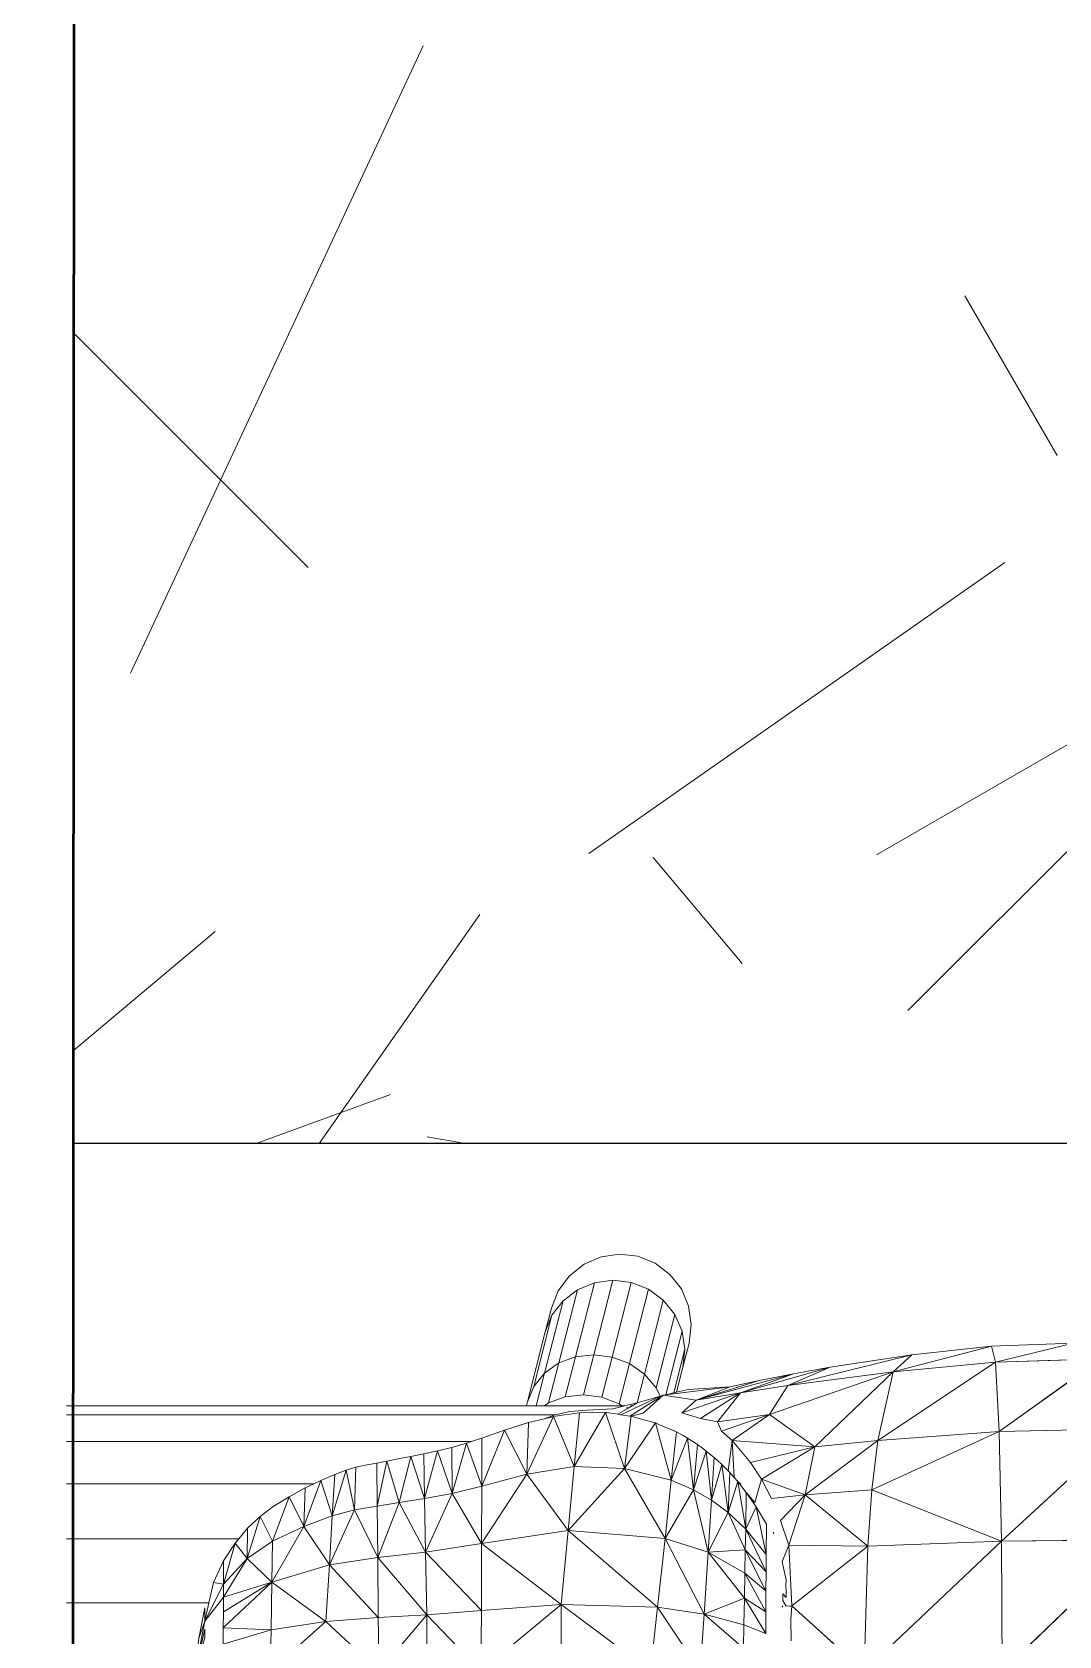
# Model space of a CAD drawing. Header units: centimetres. Extents: x -48696 to 156237, y -5617 to 29024.
# Drawn here: x 88740.68 to 88748.39, y 12495.27 to 12507.32 of the extents above; entities that cross this region are included whole.
import ezdxf

# ---------------------------------------------------------------- set-up
doc = ezdxf.new("R2010")
doc.units = ezdxf.units.CM
doc.layers.add('ACESSORIOS', color=2, linetype='Continuous')
for name, color, linetype, lineweight in [('Hachura', 1, 'Continuous', 9), ('Moveis', 1, 'Continuous', 9), ('Parede Baixa', 5, 'Continuous', 50)]:
    doc.layers.add(name, color=color, linetype=linetype, lineweight=lineweight)

# ---------------------------------------------------------------- blocks, each defined once
blk = doc.blocks.new('o')
at = {"layer": 'Moveis'}
for p, q in [((12555.684, 3262.518), (12555.804, 3262.57)), ((12555.804, 3262.57), (12555.933, 3262.589)), ((12555.933, 3262.589), (12556.063, 3262.574)), ((12556.063, 3262.574), (12556.184, 3262.525)), ((12555.581, 3262.436), (12555.684, 3262.518)), ((12556.184, 3262.525), (12556.288, 3262.446)), ((12556.288, 3262.446), (12556.369, 3262.343)), ((12555.454, 3262.209), (12555.502, 3262.331)), ((12555.502, 3262.331), (12555.581, 3262.436)), ((12556.369, 3262.343), (12556.42, 3262.222)), ((12556.42, 3262.222), (12556.438, 3262.092)), ((12555.454, 3262.209), (12555.411, 3262.04)), ((12555.411, 3262.04), (12555.285, 3261.548)), ((12556.438, 3262.092), (12556.423, 3261.961)), ((12556.38, 3261.793), (12556.423, 3261.961)), ((12557.992, 3261.88), (12557.417, 3261.792)), ((12558.553, 3261.939), (12557.992, 3261.88)), ((12559.131, 3261.961), (12558.553, 3261.939)), ((12556.334, 3261.615), (12556.38, 3261.793)), ((12557.417, 3261.792), (12557.158, 3261.745)), ((12556.419, 3261.634), (12556.712, 3261.654)), ((12556.712, 3261.654), (12556.916, 3261.698)), ((12557.158, 3261.745), (12556.916, 3261.698)), ((12555.278, 3261.52), (12555.285, 3261.548)), ((12555.972, 3261.52), (12556.058, 3261.541)), ((12556.058, 3261.541), (12556.173, 3261.575)), ((12556.173, 3261.575), (12556.22, 3261.589)), ((12556.24, 3261.595), (12556.22, 3261.589)), ((12556.24, 3261.595), (12556.261, 3261.598)), ((12556.261, 3261.598), (12556.316, 3261.611)), ((12556.316, 3261.611), (12556.334, 3261.615)), ((12556.334, 3261.615), (12556.419, 3261.634)), ((12552.041, 3261.52), (12555.278, 3261.52)), ((12555.278, 3261.52), (12555.296, 3261.52)), ((12555.296, 3261.52), (12555.347, 3261.52)), ((12555.347, 3261.52), (12555.406, 3261.52)), ((12555.404, 3261.429), (12555.48, 3261.457)), ((12555.406, 3261.52), (12555.429, 3261.52)), ((12555.429, 3261.52), (12555.536, 3261.52)), ((12555.48, 3261.457), (12555.585, 3261.48)), ((12555.536, 3261.52), (12555.661, 3261.52)), ((12555.585, 3261.48), (12555.707, 3261.489)), ((12555.661, 3261.52), (12555.794, 3261.52)), ((12555.887, 3261.499), (12555.707, 3261.489)), ((12555.794, 3261.52), (12555.928, 3261.52)), ((12555.887, 3261.499), (12555.972, 3261.52)), ((12555.928, 3261.52), (12555.95, 3261.52)), ((12555.95, 3261.52), (12555.972, 3261.52)), ((12556, 3261.506), (12555.982, 3261.506)), ((12556.012, 3261.52), (12556.023, 3261.52)), ((12556.741, 3261.015), (12556.71, 3261.051)), ((12556.766, 3260.986), (12556.741, 3261.015)), ((12556.766, 3260.986), (12556.788, 3260.967)), ((12557.021, 3260.618), (12557.015, 3260.63)), ((12557.079, 3260.42), (12557.082, 3260.427)), ((12557.083, 3260.101), (12557.079, 3260.109)), ((12557.079, 3260.109), (12557.083, 3260.109)), ((12557.139, 3260.016), (12557.139, 3259.966))]:
    blk.add_line(p, q, dxfattribs=at)
for points, invisible_edges in [([(12557.158, 3261.745), (12558.924, 3282.315), (12557.417, 3261.792)], 3), ([(12557.158, 3261.745), (12558.924, 3282.315), (12557.417, 3261.792)], 3), ([(12557.158, 3261.745), (12558.924, 3282.315), (12557.417, 3261.792)], 3), ([(12557.158, 3261.745), (12558.924, 3282.315), (12557.417, 3261.792)], 3), ([(12557.158, 3261.745), (12558.924, 3282.315), (12557.417, 3261.792)], 3), ([(12557.417, 3261.792), (12558.924, 3282.315), (12557.992, 3261.88)], 3), ([(12557.417, 3261.792), (12558.924, 3282.315), (12557.992, 3261.88)], 3), ([(12557.417, 3261.792), (12558.924, 3282.315), (12557.992, 3261.88)], 3), ([(12557.417, 3261.792), (12558.924, 3282.315), (12557.992, 3261.88)], 3), ([(12557.417, 3261.792), (12558.924, 3282.315), (12557.992, 3261.88)], 3), ([(12557.992, 3261.88), (12558.924, 3282.315), (12558.553, 3261.939)], 3), ([(12557.992, 3261.88), (12558.924, 3282.315), (12558.553, 3261.939)], 3), ([(12557.992, 3261.88), (12558.924, 3282.315), (12558.553, 3261.939)], 3), ([(12557.992, 3261.88), (12558.924, 3282.315), (12558.553, 3261.939)], 3), ([(12557.992, 3261.88), (12558.924, 3282.315), (12558.553, 3261.939)], 3), ([(12555.278, 3261.52), (12556.649, 3280.686), (12555.285, 3261.548)], 3), ([(12555.278, 3261.52), (12556.649, 3280.686), (12555.285, 3261.548)], 3), ([(12555.278, 3261.52), (12556.649, 3280.686), (12555.285, 3261.548)], 3), ([(12555.278, 3261.52), (12556.649, 3280.686), (12555.285, 3261.548)], 3), ([(12555.278, 3261.52), (12556.649, 3280.686), (12555.285, 3261.548)], 3), ([(12555.285, 3261.548), (12556.649, 3280.686), (12555.411, 3262.04)], 3), ([(12555.285, 3261.548), (12556.649, 3280.686), (12555.411, 3262.04)], 3), ([(12555.285, 3261.548), (12556.649, 3280.686), (12555.411, 3262.04)], 3), ([(12555.285, 3261.548), (12556.649, 3280.686), (12555.411, 3262.04)], 3), ([(12555.285, 3261.548), (12556.649, 3280.686), (12555.411, 3262.04)], 3), ([(12555.411, 3262.04), (12556.649, 3280.686), (12555.454, 3262.209)], 3), ([(12555.411, 3262.04), (12556.649, 3280.686), (12555.454, 3262.209)], 3), ([(12555.411, 3262.04), (12556.649, 3280.686), (12555.454, 3262.209)], 3), ([(12555.411, 3262.04), (12556.649, 3280.686), (12555.454, 3262.209)], 3), ([(12555.411, 3262.04), (12556.649, 3280.686), (12555.454, 3262.209)], 3), ([(12555.454, 3262.209), (12556.649, 3280.686), (12555.502, 3262.331)], 3), ([(12555.454, 3262.209), (12556.649, 3280.686), (12555.502, 3262.331)], 3), ([(12555.454, 3262.209), (12556.649, 3280.686), (12555.502, 3262.331)], 3), ([(12555.454, 3262.209), (12556.649, 3280.686), (12555.502, 3262.331)], 3), ([(12555.454, 3262.209), (12556.649, 3280.686), (12555.502, 3262.331)], 3), ([(12555.502, 3262.331), (12556.649, 3280.686), (12555.581, 3262.436)], 3), ([(12555.502, 3262.331), (12556.649, 3280.686), (12555.581, 3262.436)], 3), ([(12555.502, 3262.331), (12556.649, 3280.686), (12555.581, 3262.436)], 3), ([(12555.502, 3262.331), (12556.649, 3280.686), (12555.581, 3262.436)], 3), ([(12555.502, 3262.331), (12556.649, 3280.686), (12555.581, 3262.436)], 3), ([(12555.581, 3262.436), (12556.649, 3280.686), (12555.684, 3262.518)], 3), ([(12555.581, 3262.436), (12556.649, 3280.686), (12555.684, 3262.518)], 3), ([(12555.581, 3262.436), (12556.649, 3280.686), (12555.684, 3262.518)], 3), ([(12555.581, 3262.436), (12556.649, 3280.686), (12555.684, 3262.518)], 3), ([(12555.581, 3262.436), (12556.649, 3280.686), (12555.684, 3262.518)], 3), ([(12555.684, 3262.518), (12556.649, 3280.686), (12555.804, 3262.57)], 3), ([(12555.684, 3262.518), (12556.649, 3280.686), (12555.804, 3262.57)], 3), ([(12555.684, 3262.518), (12556.649, 3280.686), (12555.804, 3262.57)], 3), ([(12555.684, 3262.518), (12556.649, 3280.686), (12555.804, 3262.57)], 3), ([(12555.684, 3262.518), (12556.649, 3280.686), (12555.804, 3262.57)], 3), ([(12555.804, 3262.57), (12556.649, 3280.686), (12555.933, 3262.589)], 3), ([(12555.804, 3262.57), (12556.649, 3280.686), (12555.933, 3262.589)], 3), ([(12555.804, 3262.57), (12556.649, 3280.686), (12555.933, 3262.589)], 3), ([(12555.804, 3262.57), (12556.649, 3280.686), (12555.933, 3262.589)], 3), ([(12555.804, 3262.57), (12556.649, 3280.686), (12555.933, 3262.589)], 3), ([(12555.933, 3262.589), (12556.649, 3280.686), (12556.063, 3262.574)], 3), ([(12555.933, 3262.589), (12556.649, 3280.686), (12556.063, 3262.574)], 3), ([(12555.933, 3262.589), (12556.649, 3280.686), (12556.063, 3262.574)], 3), ([(12555.933, 3262.589), (12556.649, 3280.686), (12556.063, 3262.574)], 3), ([(12555.933, 3262.589), (12556.649, 3280.686), (12556.063, 3262.574)], 3), ([(12556.063, 3262.574), (12556.649, 3280.686), (12556.184, 3262.525)], 3), ([(12556.063, 3262.574), (12556.649, 3280.686), (12556.184, 3262.525)], 3), ([(12556.063, 3262.574), (12556.649, 3280.686), (12556.184, 3262.525)], 3), ([(12556.063, 3262.574), (12556.649, 3280.686), (12556.184, 3262.525)], 3), ([(12556.063, 3262.574), (12556.649, 3280.686), (12556.184, 3262.525)], 3), ([(12556.184, 3262.525), (12556.649, 3280.686), (12556.288, 3262.446)], 3), ([(12556.184, 3262.525), (12556.649, 3280.686), (12556.288, 3262.446)], 3), ([(12556.184, 3262.525), (12556.649, 3280.686), (12556.288, 3262.446)], 3), ([(12556.184, 3262.525), (12556.649, 3280.686), (12556.288, 3262.446)], 3), ([(12556.184, 3262.525), (12556.649, 3280.686), (12556.288, 3262.446)], 3), ([(12556.288, 3262.446), (12556.649, 3280.686), (12556.369, 3262.343)], 3), ([(12556.288, 3262.446), (12556.649, 3280.686), (12556.369, 3262.343)], 3), ([(12556.288, 3262.446), (12556.649, 3280.686), (12556.369, 3262.343)], 3), ([(12556.288, 3262.446), (12556.649, 3280.686), (12556.369, 3262.343)], 3), ([(12556.288, 3262.446), (12556.649, 3280.686), (12556.369, 3262.343)], 3), ([(12556.369, 3262.343), (12556.649, 3280.686), (12556.42, 3262.222)], 3), ([(12556.369, 3262.343), (12556.649, 3280.686), (12556.42, 3262.222)], 3), ([(12556.369, 3262.343), (12556.649, 3280.686), (12556.42, 3262.222)], 3), ([(12556.369, 3262.343), (12556.649, 3280.686), (12556.42, 3262.222)], 3), ([(12556.369, 3262.343), (12556.649, 3280.686), (12556.42, 3262.222)], 3), ([(12556.42, 3262.222), (12556.649, 3280.686), (12556.438, 3262.092)], 3), ([(12556.42, 3262.222), (12556.649, 3280.686), (12556.438, 3262.092)], 3), ([(12556.42, 3262.222), (12556.649, 3280.686), (12556.438, 3262.092)], 3), ([(12556.42, 3262.222), (12556.649, 3280.686), (12556.438, 3262.092)], 3), ([(12556.42, 3262.222), (12556.649, 3280.686), (12556.438, 3262.092)], 3), ([(12556.712, 3261.654), (12556.724, 3280.686), (12556.916, 3261.698)], 3), ([(12556.712, 3261.654), (12556.724, 3280.686), (12556.916, 3261.698)], 3), ([(12556.712, 3261.654), (12556.724, 3280.686), (12556.916, 3261.698)], 3), ([(12556.712, 3261.654), (12556.724, 3280.686), (12556.916, 3261.698)], 3), ([(12556.712, 3261.654), (12556.724, 3280.686), (12556.916, 3261.698)], 3), ([(12556.916, 3261.698), (12556.917, 3280.701), (12557.158, 3261.745)], 3), ([(12556.916, 3261.698), (12556.917, 3280.701), (12557.158, 3261.745)], 3), ([(12556.916, 3261.698), (12556.917, 3280.701), (12557.158, 3261.745)], 3), ([(12556.916, 3261.698), (12556.917, 3280.701), (12557.158, 3261.745)], 3), ([(12556.916, 3261.698), (12556.917, 3280.701), (12557.158, 3261.745)], 3), ([(12552.041, 3261.52), (12552.091, 3279.468), (12555.278, 3261.52)], 3), ([(12552.041, 3261.52), (12552.091, 3279.468), (12555.278, 3261.52)], 3), ([(12552.041, 3261.52), (12552.091, 3279.468), (12555.278, 3261.52)], 3), ([(12552.041, 3261.52), (12552.091, 3279.468), (12555.278, 3261.52)], 3), ([(12552.041, 3261.52), (12552.091, 3279.468), (12555.278, 3261.52)], 3), ([(12558.553, 3261.939), (12558.924, 3266.577), (12559.131, 3261.961)], 3), ([(12558.553, 3261.939), (12558.924, 3266.577), (12559.131, 3261.961)], 3), ([(12558.553, 3261.939), (12558.924, 3266.577), (12559.131, 3261.961)], 3), ([(12558.553, 3261.939), (12558.924, 3266.577), (12559.131, 3261.961)], 3), ([(12558.553, 3261.939), (12558.924, 3266.577), (12559.131, 3261.961)], 3), ([(12555.638, 3262.338), (12555.624, 3261.866), (12555.506, 3261.822)], 1), ([(12555.506, 3261.822), (12555.536, 3262.26), (12555.638, 3262.338)], 1), ([(12555.757, 3262.387), (12555.752, 3261.88), (12555.624, 3261.866)], 1), ([(12555.624, 3261.866), (12555.638, 3262.338), (12555.757, 3262.387)], 1), ([(12555.752, 3261.88), (12555.757, 3262.387), (12555.886, 3262.405)], 1), ([(12555.886, 3262.405), (12555.882, 3261.863), (12555.752, 3261.88)], 1), ([(12555.882, 3261.863), (12555.886, 3262.405), (12556.016, 3262.389)], 1), ([(12556.016, 3262.389), (12556.003, 3261.817), (12555.882, 3261.863)], 1), ([(12556.003, 3261.817), (12556.016, 3262.389), (12556.137, 3262.341)], 1), ([(12556.137, 3262.341), (12556.109, 3261.743), (12556.003, 3261.817)], 1), ([(12556.109, 3261.743), (12556.137, 3262.341), (12556.242, 3262.264)], 1), ([(12555.536, 3262.26), (12555.506, 3261.822), (12555.406, 3261.751)], 1), ([(12555.406, 3261.751), (12555.458, 3262.158), (12555.536, 3262.26)], 1), ([(12556.242, 3262.264), (12556.191, 3261.647), (12556.109, 3261.743)], 1), ([(12556.191, 3261.647), (12556.242, 3262.264), (12556.323, 3262.163)], 1), ([(12555.458, 3262.158), (12555.406, 3261.751), (12555.331, 3261.657)], 1), ([(12555.331, 3261.657), (12555.411, 3262.04), (12555.458, 3262.158)], 1), ([(12556.323, 3262.163), (12556.22, 3261.589), (12556.191, 3261.647)], 1), ([(12556.22, 3261.589), (12556.323, 3262.163), (12556.24, 3261.595)], 3), ([(12556.24, 3261.595), (12556.323, 3262.163), (12556.261, 3261.598)], 3), ([(12556.261, 3261.598), (12556.323, 3262.163), (12556.375, 3262.046)], 1), ([(12555.411, 3262.04), (12555.331, 3261.657), (12555.285, 3261.548)], 1), ([(12556.375, 3262.046), (12556.316, 3261.611), (12556.261, 3261.598)], 1), ([(12556.316, 3261.611), (12556.375, 3262.046), (12556.394, 3261.92)], 1), ([(12556.712, 3261.654), (12556.423, 3261.961), (12556.438, 3262.092)], 13), ([(12556.712, 3261.654), (12556.423, 3261.961), (12556.438, 3262.092)], 13), ([(12556.712, 3261.654), (12556.423, 3261.961), (12556.438, 3262.092)], 13), ([(12556.712, 3261.654), (12556.423, 3261.961), (12556.438, 3262.092)], 13), ([(12556.712, 3261.654), (12556.423, 3261.961), (12556.438, 3262.092)], 13), ([(12555.68, 3261.597), (12555.624, 3261.866), (12555.752, 3261.88)], 1), ([(12555.752, 3261.88), (12555.809, 3261.58), (12555.68, 3261.597)], 1), ([(12555.809, 3261.58), (12555.752, 3261.88), (12555.882, 3261.863)], 1), ([(12556.394, 3261.92), (12556.334, 3261.615), (12556.316, 3261.611)], 1), ([(12556.334, 3261.615), (12556.394, 3261.92), (12556.38, 3261.793)], 1), ([(12556.419, 3261.634), (12556.38, 3261.793), (12556.423, 3261.961)], 13), ([(12556.419, 3261.634), (12556.38, 3261.793), (12556.423, 3261.961)], 13), ([(12556.419, 3261.634), (12556.38, 3261.793), (12556.423, 3261.961)], 13), ([(12556.419, 3261.634), (12556.38, 3261.793), (12556.423, 3261.961)], 13), ([(12556.419, 3261.634), (12556.38, 3261.793), (12556.423, 3261.961)], 13), ([(12556.419, 3261.634), (12556.423, 3261.961), (12556.712, 3261.654)], 3), ([(12556.419, 3261.634), (12556.423, 3261.961), (12556.712, 3261.654)], 3), ([(12556.419, 3261.634), (12556.423, 3261.961), (12556.712, 3261.654)], 3), ([(12556.419, 3261.634), (12556.423, 3261.961), (12556.712, 3261.654)], 3), ([(12556.419, 3261.634), (12556.423, 3261.961), (12556.712, 3261.654)], 3), ([(12559.131, 3261.961), (12559.321, 3261.85), (12558.582, 3261.827)], 1), ([(12555.434, 3261.54), (12555.406, 3261.751), (12555.506, 3261.822)], 1), ([(12555.506, 3261.822), (12555.552, 3261.584), (12555.434, 3261.54)], 1), ([(12555.552, 3261.584), (12555.506, 3261.822), (12555.624, 3261.866)], 1), ([(12555.624, 3261.866), (12555.68, 3261.597), (12555.552, 3261.584)], 1), ([(12555.882, 3261.863), (12555.931, 3261.533), (12555.809, 3261.58)], 1), ([(12555.931, 3261.533), (12555.882, 3261.863), (12556.003, 3261.817)], 1), ([(12556.003, 3261.817), (12555.95, 3261.52), (12555.931, 3261.533)], 1), ([(12555.95, 3261.52), (12556.003, 3261.817), (12555.972, 3261.52)], 3), ([(12555.972, 3261.52), (12556.003, 3261.817), (12556.058, 3261.541)], 3), ([(12556.058, 3261.541), (12556.003, 3261.817), (12556.109, 3261.743)], 1), ([(12556.38, 3261.793), (12556.419, 3261.634), (12556.334, 3261.615)], 1), ([(12556.38, 3261.793), (12556.419, 3261.634), (12556.334, 3261.615)], 1), ([(12556.38, 3261.793), (12556.419, 3261.634), (12556.334, 3261.615)], 1), ([(12556.38, 3261.793), (12556.419, 3261.634), (12556.334, 3261.615)], 1), ([(12556.38, 3261.793), (12556.419, 3261.634), (12556.334, 3261.615)], 1), ([(12559.321, 3261.85), (12559.481, 3261.358), (12558.607, 3261.338)], 1), ([(12555.406, 3261.751), (12555.406, 3261.52), (12555.347, 3261.52)], 1), ([(12555.406, 3261.52), (12555.406, 3261.751), (12555.434, 3261.54)], 3), ([(12556.316, 3261.611), (12556.712, 3261.654), (12556.261, 3261.598)], 1), ([(12556.473, 3261.559), (12556.261, 3261.598), (12556.712, 3261.654)], 1), ([(12556.712, 3261.654), (12556.316, 3261.611), (12556.334, 3261.615)], 13), ([(12556.712, 3261.654), (12556.334, 3261.615), (12556.419, 3261.634)], 1), ([(12556.989, 3261.459), (12556.785, 3261.611), (12557.119, 3261.662)], 1), ([(12555.944, 3261.457), (12556, 3261.506), (12556.22, 3261.589)], 3), ([(12556.22, 3261.589), (12556.007, 3261.448), (12555.944, 3261.457)], 1), ([(12556.22, 3261.589), (12556, 3261.506), (12556.023, 3261.52)], 13), ([(12556.007, 3261.448), (12556.22, 3261.589), (12556.24, 3261.595)], 1), ([(12556.24, 3261.595), (12556.015, 3261.447), (12556.007, 3261.448)], 1), ([(12556.015, 3261.447), (12556.24, 3261.595), (12556.101, 3261.469)], 1), ([(12556.22, 3261.589), (12556.023, 3261.52), (12556.173, 3261.575)], 3), ([(12556.173, 3261.575), (12556.023, 3261.52), (12556.058, 3261.541)], 1), ([(12556.261, 3261.598), (12556.473, 3261.559), (12556.24, 3261.595)], 1), ([(12556.785, 3261.611), (12556.989, 3261.459), (12556.623, 3261.407)], 1), ([(12552.041, 3261.456), (12555.278, 3261.52), (12555.48, 3261.457)], 3), ([(12555.48, 3261.457), (12555.278, 3261.52), (12555.296, 3261.52)], 13), ([(12555.281, 3261.039), (12555.454, 3261.441), (12555.47, 3261.445)], 1), ([(12555.454, 3261.441), (12555.281, 3261.039), (12555.294, 3261.403)], 13), ([(12555.294, 3261.403), (12555.48, 3261.457), (12555.404, 3261.429)], 1), ([(12555.454, 3261.441), (12555.294, 3261.403), (12555.404, 3261.429)], 1), ([(12555.48, 3261.457), (12555.296, 3261.52), (12555.347, 3261.52)], 13), ([(12555.48, 3261.457), (12555.347, 3261.52), (12555.406, 3261.52)], 13), ([(12555.48, 3261.457), (12555.406, 3261.52), (12555.429, 3261.52)], 13), ([(12555.48, 3261.457), (12555.429, 3261.52), (12555.536, 3261.52)], 13), ([(12555.531, 3261.454), (12555.615, 3261.092), (12555.47, 3261.445)], 1), ([(12555.48, 3261.457), (12555.536, 3261.52), (12555.585, 3261.48)], 3), ([(12555.615, 3261.092), (12555.531, 3261.454), (12555.547, 3261.456)], 13), ([(12555.585, 3261.48), (12555.536, 3261.52), (12555.661, 3261.52)], 13), ([(12555.615, 3261.092), (12555.547, 3261.456), (12555.651, 3261.47)], 1), ([(12555.585, 3261.48), (12555.661, 3261.52), (12555.707, 3261.489)], 3), ([(12555.707, 3261.489), (12555.661, 3261.52), (12555.794, 3261.52)], 13), ([(12555.707, 3261.489), (12555.794, 3261.52), (12555.887, 3261.499)], 3), ([(12555.887, 3261.499), (12555.794, 3261.52), (12555.928, 3261.52)], 13), ([(12555.842, 3261.472), (12555.969, 3261.078), (12555.834, 3261.473)], 1), ([(12555.969, 3261.078), (12555.842, 3261.472), (12555.891, 3261.465)], 13), ([(12555.887, 3261.499), (12555.928, 3261.52), (12555.972, 3261.52)], 3), ([(12555.969, 3261.078), (12555.891, 3261.465), (12555.923, 3261.46)], 13), ([(12556, 3261.506), (12555.944, 3261.457), (12555.923, 3261.46)], 1), ([(12555.969, 3261.078), (12555.923, 3261.46), (12555.944, 3261.457)], 13), ([(12555.972, 3261.52), (12555.928, 3261.52), (12555.95, 3261.52)], 1), ([(12555.969, 3261.078), (12555.944, 3261.457), (12556.007, 3261.448)], 13), ([(12555.969, 3261.078), (12556.007, 3261.448), (12556.015, 3261.447)], 1), ([(12556.096, 3261.424), (12555.969, 3261.078), (12556.015, 3261.447)], 1), ([(12555.969, 3261.078), (12556.096, 3261.424), (12556.186, 3261.399)], 1), ([(12552.041, 3261.269), (12555.294, 3261.403), (12555.125, 3261.349)], 13), ([(12552.041, 3261.269), (12555.125, 3261.349), (12554.892, 3261.269)], 3), ([(12554.892, 3261.269), (12555.125, 3261.349), (12554.965, 3261.293)], 1), ([(12556.215, 3261.386), (12556.298, 3260.997), (12556.186, 3261.399)], 1), ([(12556.298, 3260.997), (12556.215, 3261.386), (12556.254, 3261.37)], 13), ([(12556.298, 3260.997), (12556.254, 3261.37), (12556.335, 3261.336)], 1), ([(12556.381, 3261.31), (12556.298, 3260.997), (12556.335, 3261.336)], 13), ([(12556.381, 3261.31), (12556.335, 3261.336), (12556.373, 3261.315)], 1), ([(12559.481, 3261.358), (12559.589, 3260.577), (12558.624, 3260.567)], 1), ([(12554.077, 3261.087), (12554.892, 3261.269), (12554.144, 3261.102)], 3), ([(12554.144, 3261.102), (12554.892, 3261.269), (12554.225, 3261.117)], 3), ([(12554.225, 3261.117), (12554.892, 3261.269), (12554.295, 3261.13)], 3), ([(12554.295, 3261.13), (12554.892, 3261.269), (12554.376, 3261.146)], 3), ([(12554.376, 3261.146), (12554.892, 3261.269), (12554.464, 3261.162)], 3), ([(12554.464, 3261.162), (12554.892, 3261.269), (12554.556, 3261.181)], 3), ([(12554.556, 3261.181), (12554.892, 3261.269), (12554.652, 3261.202)], 3), ([(12554.652, 3261.202), (12554.892, 3261.269), (12554.752, 3261.227)], 3), ([(12554.752, 3261.227), (12554.892, 3261.269), (12554.857, 3261.257)], 1), ([(12554.892, 3261.269), (12554.964, 3260.954), (12554.857, 3261.257)], 1), ([(12554.964, 3260.954), (12554.892, 3261.269), (12554.965, 3261.293)], 1), ([(12556.298, 3260.997), (12556.381, 3261.31), (12556.413, 3261.292)], 1), ([(12556.485, 3261.245), (12556.454, 3260.929), (12556.482, 3261.248)], 1), ([(12556.515, 3261.223), (12556.454, 3260.929), (12556.485, 3261.245)], 3), ([(12556.454, 3260.929), (12556.515, 3261.223), (12556.543, 3261.201)], 1), ([(12556.728, 3261.275), (12556.71, 3261.051), (12556.698, 3261.062)], 1), ([(12556.71, 3261.051), (12556.728, 3261.275), (12556.741, 3261.015)], 1), ([(12556.857, 3261.121), (12556.741, 3261.015), (12556.728, 3261.275)], 1), ([(12552.041, 3260.971), (12554.077, 3261.087), (12554.009, 3261.067)], 13), ([(12554.077, 3261.087), (12554.227, 3260.814), (12554.067, 3260.788)], 1), ([(12554.227, 3260.814), (12554.077, 3261.087), (12554.144, 3261.102)], 13), ([(12554.227, 3260.814), (12554.144, 3261.102), (12554.225, 3261.117)], 1), ([(12554.376, 3261.146), (12554.382, 3260.838), (12554.295, 3261.13)], 1), ([(12554.382, 3260.838), (12554.376, 3261.146), (12554.464, 3261.162)], 1), ([(12556.6, 3261.155), (12556.655, 3261.106), (12556.581, 3260.855)], 1), ([(12556.655, 3261.106), (12556.6, 3261.155), (12556.623, 3261.134)], 1), ([(12556.678, 3261.082), (12556.699, 3260.769), (12556.655, 3261.106)], 1), ([(12556.741, 3261.015), (12556.857, 3261.121), (12556.766, 3260.986)], 3), ([(12556.766, 3260.986), (12556.857, 3261.121), (12556.826, 3260.909)], 3), ([(12556.826, 3260.909), (12556.857, 3261.121), (12556.886, 3260.838)], 3), ([(12556.886, 3260.838), (12556.857, 3261.121), (12556.933, 3261.003)], 1), ([(12552.041, 3260.971), (12554.009, 3261.067), (12553.929, 3261.037)], 13), ([(12552.041, 3260.971), (12553.929, 3261.037), (12553.83, 3260.995)], 13), ([(12552.041, 3260.971), (12553.83, 3260.995), (12553.782, 3260.971)], 1), ([(12553.721, 3260.942), (12553.83, 3260.995), (12553.71, 3260.671)], 1), ([(12553.83, 3260.995), (12553.721, 3260.942), (12553.782, 3260.971)], 1), ([(12556.699, 3260.769), (12556.678, 3261.082), (12556.698, 3261.062)], 13), ([(12556.699, 3260.769), (12556.698, 3261.062), (12556.71, 3261.051)], 1), ([(12556.741, 3261.015), (12556.699, 3260.769), (12556.71, 3261.051)], 1), ([(12556.699, 3260.769), (12556.741, 3261.015), (12556.766, 3260.986)], 1), ([(12552.041, 3260.583), (12553.782, 3260.971), (12553.721, 3260.942)], 13), ([(12552.041, 3260.583), (12553.721, 3260.942), (12553.607, 3260.88)], 13), ([(12552.041, 3260.583), (12553.607, 3260.88), (12553.495, 3260.81)], 13), ([(12553.491, 3260.567), (12553.495, 3260.81), (12553.607, 3260.88)], 1), ([(12552.041, 3260.583), (12553.495, 3260.81), (12553.404, 3260.74)], 13), ([(12553.495, 3260.81), (12553.491, 3260.567), (12553.404, 3260.74)], 1), ([(12552.041, 3260.583), (12553.404, 3260.74), (12553.315, 3260.657)], 13), ([(12552.041, 3260.583), (12553.315, 3260.657), (12553.253, 3260.583)], 1), ([(12552.041, 3260.131), (12553.253, 3260.583), (12553.228, 3260.553)], 13), ([(12552.041, 3260.131), (12553.228, 3260.553), (12553.146, 3260.427)], 13), ([(12557.106, 3260.295), (12557.082, 3260.427), (12557.125, 3260.538)], 13), ([(12557.108, 3260.109), (12557.125, 3260.538), (12557.132, 3260.11)], 3), ([(12557.132, 3260.11), (12557.125, 3260.538), (12557.146, 3260.11)], 13), ([(12559.589, 3260.577), (12559.627, 3259.65), (12558.629, 3259.65)], 1), ([(12552.041, 3260.131), (12553.146, 3260.427), (12553.074, 3260.276)], 13), ([(12557.082, 3260.427), (12557.106, 3260.295), (12557.079, 3260.42)], 1), ([(12557.108, 3260.213), (12557.105, 3260.254), (12557.106, 3260.295)], 12), ([(12552.041, 3260.131), (12553.074, 3260.276), (12553.043, 3260.131)], 1), ([(12553.146, 3260.264), (12553.114, 3260.131), (12553.015, 3260.002)], 1), ([(12553.043, 3260.131), (12553.146, 3260.264), (12553.015, 3260.002)], 1), ([(12553.146, 3260.264), (12553.043, 3260.131), (12553.074, 3260.276)], 1), ([(12553.114, 3260.131), (12553.146, 3260.264), (12553.145, 3260.171)], 1), ([(12557.083, 3260.195), (12557.108, 3260.109), (12557.083, 3260.149)], 1), ([(12557.108, 3260.109), (12557.083, 3260.195), (12557.107, 3260.17)], 13), ([(12557.108, 3260.109), (12557.107, 3260.17), (12557.108, 3260.213)], 13), ([(12552.041, 3259.646), (12553.014, 3260.097), (12552.971, 3259.884)], 13), ([(12553.014, 3260.097), (12553.043, 3260.131), (12553.015, 3260.002)], 1), ([(12557.132, 3260.11), (12557.146, 3260.11), (12557.136, 3260.107)], 1), ([(12557.146, 3260.11), (12557.139, 3259.966), (12557.139, 3260.016)], 1), ([(12557.139, 3259.966), (12557.146, 3260.11), (12557.142, 3259.917)], 3), ([(12557.142, 3259.917), (12557.146, 3260.11), (12557.143, 3259.865)], 3), ([(12557.656, 3259.65), (12557.143, 3259.865), (12557.146, 3260.11)], 3)]:
    blk.add_3dface(points, dxfattribs=dict(at, invisible_edges=invisible_edges))
for points in [[(12557.992, 3261.88), (12557.119, 3261.662), (12557.417, 3261.792)], [(12557.992, 3261.88), (12557.861, 3261.76), (12557.119, 3261.662)], [(12558.553, 3261.939), (12557.861, 3261.76), (12557.992, 3261.88)], [(12558.582, 3261.827), (12557.861, 3261.76), (12558.553, 3261.939)], [(12559.131, 3261.961), (12558.582, 3261.827), (12558.553, 3261.939)], [(12557.417, 3261.792), (12556.785, 3261.611), (12557.158, 3261.745)], [(12557.417, 3261.792), (12557.119, 3261.662), (12556.785, 3261.611)], [(12558.582, 3261.827), (12557.753, 3261.276), (12557.861, 3261.76)], [(12558.607, 3261.338), (12557.753, 3261.276), (12558.582, 3261.827)], [(12559.321, 3261.85), (12558.607, 3261.338), (12558.582, 3261.827)], [(12557.158, 3261.745), (12556.785, 3261.611), (12556.473, 3261.559)], [(12557.158, 3261.745), (12556.473, 3261.559), (12556.916, 3261.698)], [(12556.916, 3261.698), (12556.473, 3261.559), (12556.712, 3261.654)], [(12557.861, 3261.76), (12557.308, 3261.232), (12556.989, 3261.459)], [(12557.861, 3261.76), (12556.989, 3261.459), (12557.119, 3261.662)], [(12557.861, 3261.76), (12557.753, 3261.276), (12557.308, 3261.232)], [(12556.785, 3261.611), (12556.504, 3261.431), (12556.372, 3261.471)], [(12556.785, 3261.611), (12556.372, 3261.471), (12556.473, 3261.559)], [(12556.785, 3261.611), (12556.623, 3261.407), (12556.504, 3261.431)], [(12555.615, 3261.092), (12555.281, 3261.039), (12555.47, 3261.445)], [(12555.834, 3261.473), (12555.615, 3261.092), (12555.651, 3261.47)], [(12555.969, 3261.078), (12555.615, 3261.092), (12555.834, 3261.473)], [(12556.989, 3261.459), (12556.651, 3261.342), (12556.623, 3261.407)], [(12556.989, 3261.459), (12556.728, 3261.275), (12556.651, 3261.342)], [(12557.308, 3261.232), (12556.728, 3261.275), (12556.989, 3261.459)], [(12555.281, 3261.039), (12554.964, 3260.954), (12555.125, 3261.349)], [(12555.125, 3261.349), (12554.964, 3260.954), (12554.965, 3261.293)], [(12555.294, 3261.403), (12555.281, 3261.039), (12555.125, 3261.349)], [(12556.298, 3260.997), (12555.969, 3261.078), (12556.186, 3261.399)], [(12558.607, 3261.338), (12557.711, 3260.927), (12557.753, 3261.276)], [(12558.624, 3260.567), (12557.711, 3260.927), (12558.607, 3261.338)], [(12559.481, 3261.358), (12558.624, 3260.567), (12558.607, 3261.338)], [(12554.652, 3261.202), (12554.561, 3260.866), (12554.556, 3261.181)], [(12554.755, 3260.902), (12554.561, 3260.866), (12554.652, 3261.202)], [(12554.755, 3260.902), (12554.652, 3261.202), (12554.752, 3261.227)], [(12554.857, 3261.257), (12554.755, 3260.902), (12554.752, 3261.227)], [(12554.964, 3260.954), (12554.755, 3260.902), (12554.857, 3261.257)], [(12556.454, 3260.929), (12556.298, 3260.997), (12556.413, 3261.292)], [(12556.482, 3261.248), (12556.454, 3260.929), (12556.413, 3261.292)], [(12556.581, 3260.855), (12556.454, 3260.929), (12556.543, 3261.201)], [(12556.6, 3261.155), (12556.581, 3260.855), (12556.543, 3261.201)], [(12557.308, 3261.232), (12556.857, 3261.121), (12556.728, 3261.275)], [(12557.308, 3261.232), (12556.933, 3261.003), (12556.857, 3261.121)], [(12557.308, 3261.232), (12557.241, 3260.892), (12556.933, 3261.003)], [(12557.753, 3261.276), (12557.241, 3260.892), (12557.308, 3261.232)], [(12557.753, 3261.276), (12557.711, 3260.927), (12557.241, 3260.892)], [(12554.077, 3261.087), (12554.067, 3260.788), (12554.009, 3261.067)], [(12554.295, 3261.13), (12554.227, 3260.814), (12554.225, 3261.117)], [(12554.382, 3260.838), (12554.227, 3260.814), (12554.295, 3261.13)], [(12554.561, 3260.866), (12554.382, 3260.838), (12554.464, 3261.162)], [(12554.561, 3260.866), (12554.464, 3261.162), (12554.556, 3261.181)], [(12555.615, 3261.092), (12555.573, 3260.641), (12555.281, 3261.039)], [(12555.969, 3261.078), (12555.573, 3260.641), (12555.615, 3261.092)], [(12556.699, 3260.769), (12556.581, 3260.855), (12556.655, 3261.106)], [(12553.911, 3260.746), (12553.71, 3260.671), (12553.83, 3260.995)], [(12553.929, 3261.037), (12553.911, 3260.746), (12553.83, 3260.995)], [(12554.067, 3260.788), (12553.911, 3260.746), (12554.009, 3261.067)], [(12554.009, 3261.067), (12553.911, 3260.746), (12553.929, 3261.037)], [(12555.281, 3261.039), (12554.963, 3260.549), (12554.964, 3260.954)], [(12555.573, 3260.641), (12554.963, 3260.549), (12555.281, 3261.039)], [(12556.254, 3260.586), (12555.573, 3260.641), (12555.969, 3261.078)], [(12556.298, 3260.997), (12556.254, 3260.586), (12555.969, 3261.078)], [(12556.454, 3260.929), (12556.254, 3260.586), (12556.298, 3260.997)], [(12556.822, 3260.652), (12556.699, 3260.769), (12556.766, 3260.986)], [(12556.826, 3260.909), (12556.822, 3260.652), (12556.766, 3260.986)], [(12557.241, 3260.892), (12557.004, 3260.866), (12556.933, 3261.003)], [(12553.71, 3260.671), (12553.491, 3260.567), (12553.607, 3260.88)], [(12553.721, 3260.942), (12553.71, 3260.671), (12553.607, 3260.88)], [(12554.568, 3260.488), (12554.382, 3260.838), (12554.561, 3260.866)], [(12554.755, 3260.902), (12554.568, 3260.488), (12554.561, 3260.866)], [(12554.963, 3260.549), (12554.568, 3260.488), (12554.755, 3260.902)], [(12554.964, 3260.954), (12554.963, 3260.549), (12554.755, 3260.902)], [(12556.557, 3260.489), (12556.254, 3260.586), (12556.454, 3260.929)], [(12556.581, 3260.855), (12556.557, 3260.489), (12556.454, 3260.929)], [(12556.896, 3260.808), (12556.822, 3260.652), (12556.826, 3260.909)], [(12557.241, 3260.892), (12557.125, 3260.538), (12557.068, 3260.711)], [(12557.681, 3260.531), (12557.125, 3260.538), (12557.241, 3260.892)], [(12557.711, 3260.927), (12557.681, 3260.531), (12557.241, 3260.892)], [(12558.624, 3260.567), (12557.681, 3260.531), (12557.711, 3260.927)], [(12554.067, 3260.788), (12553.891, 3260.399), (12553.911, 3260.746)], [(12554.231, 3260.452), (12553.891, 3260.399), (12554.067, 3260.788)], [(12554.231, 3260.452), (12554.067, 3260.788), (12554.227, 3260.814)], [(12554.382, 3260.838), (12554.231, 3260.452), (12554.227, 3260.814)], [(12554.568, 3260.488), (12554.231, 3260.452), (12554.382, 3260.838)], [(12556.699, 3260.769), (12556.557, 3260.489), (12556.581, 3260.855)], [(12556.819, 3260.506), (12556.557, 3260.489), (12556.699, 3260.769)], [(12556.822, 3260.652), (12556.819, 3260.506), (12556.699, 3260.769)], [(12556.967, 3260.473), (12556.822, 3260.652), (12556.896, 3260.808)], [(12556.969, 3260.686), (12556.967, 3260.473), (12556.896, 3260.808)], [(12553.404, 3260.74), (12553.312, 3260.445), (12553.315, 3260.657)], [(12553.491, 3260.567), (12553.312, 3260.445), (12553.404, 3260.74)], [(12553.71, 3260.671), (12553.486, 3260.277), (12553.491, 3260.567)], [(12553.891, 3260.399), (12553.486, 3260.277), (12553.71, 3260.671)], [(12553.911, 3260.746), (12553.891, 3260.399), (12553.71, 3260.671)], [(12555.573, 3260.641), (12555.523, 3260.12), (12554.963, 3260.549)], [(12556.202, 3260.101), (12555.523, 3260.12), (12555.573, 3260.641)], [(12556.254, 3260.586), (12556.202, 3260.101), (12555.573, 3260.641)], [(12556.966, 3260.351), (12556.819, 3260.506), (12556.822, 3260.652)], [(12556.967, 3260.473), (12556.966, 3260.351), (12556.822, 3260.652)], [(12553.228, 3260.553), (12553.146, 3260.264), (12553.146, 3260.427)], [(12553.312, 3260.445), (12553.146, 3260.264), (12553.228, 3260.553)], [(12553.491, 3260.567), (12553.486, 3260.277), (12553.312, 3260.445)], [(12554.963, 3260.549), (12554.961, 3260.077), (12554.568, 3260.488)], [(12555.523, 3260.12), (12554.961, 3260.077), (12554.963, 3260.549)], [(12556.529, 3260.053), (12556.202, 3260.101), (12556.254, 3260.586)], [(12556.557, 3260.489), (12556.529, 3260.053), (12556.254, 3260.586)], [(12557.681, 3260.531), (12557.146, 3260.11), (12557.125, 3260.538)], [(12557.681, 3260.531), (12557.656, 3259.65), (12557.146, 3260.11)], [(12558.629, 3259.65), (12557.656, 3259.65), (12558.624, 3260.567)], [(12558.624, 3260.567), (12557.656, 3259.65), (12557.681, 3260.531)], [(12559.589, 3260.577), (12558.629, 3259.65), (12558.624, 3260.567)], [(12553.486, 3260.277), (12553.145, 3260.171), (12553.312, 3260.445)], [(12553.312, 3260.445), (12553.145, 3260.171), (12553.146, 3260.264)], [(12554.234, 3260.03), (12553.891, 3260.399), (12554.231, 3260.452)], [(12554.576, 3260.048), (12554.231, 3260.452), (12554.568, 3260.488)], [(12554.576, 3260.048), (12554.234, 3260.03), (12554.231, 3260.452)], [(12554.961, 3260.077), (12554.576, 3260.048), (12554.568, 3260.488)], [(12556.813, 3260.165), (12556.529, 3260.053), (12556.557, 3260.489)], [(12556.819, 3260.506), (12556.816, 3260.342), (12556.557, 3260.489)], [(12556.816, 3260.342), (12556.813, 3260.165), (12556.557, 3260.489)], [(12556.965, 3260.216), (12556.816, 3260.342), (12556.819, 3260.506)], [(12556.966, 3260.351), (12556.965, 3260.216), (12556.819, 3260.506)], [(12553.891, 3260.399), (12553.867, 3260.001), (12553.486, 3260.277)], [(12554.234, 3260.03), (12553.867, 3260.001), (12553.891, 3260.399)], [(12556.964, 3260.069), (12556.813, 3260.165), (12556.816, 3260.342)], [(12556.965, 3260.216), (12556.964, 3260.069), (12556.816, 3260.342)], [(12553.486, 3260.277), (12553.144, 3259.957), (12553.145, 3260.068)], [(12553.486, 3260.277), (12553.481, 3259.942), (12553.144, 3259.957)], [(12553.486, 3260.277), (12553.145, 3260.068), (12553.145, 3260.171)], [(12553.867, 3260.001), (12553.481, 3259.942), (12553.486, 3260.277)], [(12554.961, 3260.077), (12554.958, 3259.65), (12554.576, 3260.048)], [(12555.523, 3260.12), (12554.958, 3259.65), (12554.961, 3260.077)], [(12555.523, 3259.65), (12554.958, 3259.65), (12555.523, 3260.12)], [(12556.153, 3259.65), (12555.523, 3259.65), (12555.523, 3260.12)], [(12556.202, 3260.101), (12556.153, 3259.65), (12555.523, 3260.12)], [(12556.502, 3259.65), (12556.153, 3259.65), (12556.202, 3260.101)], [(12556.529, 3260.053), (12556.502, 3259.65), (12556.202, 3260.101)], [(12556.813, 3260.165), (12556.809, 3259.978), (12556.529, 3260.053)], [(12556.963, 3259.915), (12556.809, 3259.978), (12556.813, 3260.165)], [(12556.964, 3260.069), (12556.963, 3259.915), (12556.813, 3260.165)], [(12553.015, 3260.002), (12552.947, 3259.65), (12552.971, 3259.884)], [(12553.481, 3259.942), (12553.144, 3259.841), (12553.144, 3259.957)], [(12553.867, 3260.001), (12553.475, 3259.65), (12553.481, 3259.942)], [(12554.241, 3259.65), (12553.475, 3259.65), (12553.867, 3260.001)], [(12554.241, 3259.65), (12553.867, 3260.001), (12554.234, 3260.03)], [(12554.576, 3260.048), (12554.241, 3259.65), (12554.234, 3260.03)], [(12554.576, 3259.65), (12554.241, 3259.65), (12554.576, 3260.048)], [(12554.958, 3259.65), (12554.576, 3259.65), (12554.576, 3260.048)], [(12556.806, 3259.812), (12556.502, 3259.65), (12556.529, 3260.053)], [(12556.809, 3259.978), (12556.806, 3259.812), (12556.529, 3260.053)], [(12553.015, 3259.887), (12552.947, 3259.65), (12553.015, 3259.947)], [(12553.481, 3259.942), (12553.475, 3259.65), (12553.144, 3259.841)]]:
    blk.add_3dface(points, dxfattribs=at)

msp = doc.modelspace()

# ---------------------------------------------------------------- hatches: boundary and pattern name
h = msp.add_hatch()
h.set_pattern_fill('GRASS2', color=74, scale=15, pattern_type=2)
h.set_pattern_definition([(360, (103476.319, -68023.644), (15, 15), [2.25, -0.45, 0.6, -0.45, 2.25, -9]), (360, (103475.569, -68023.194), (15, 15), [1.5, -1.125, 2.25, -1.125, 1.5, -7.5]), (360, (103480.819, -68017.194), (15, 15), [1.875, -0.75, 1.875, -10.5]), (360, (103473.319, -68014.194), (15, 15), [0.75, -1.5, 0.75, -12]), (90, (103474.819, -68014.194), (-15, 15), [1.35, -13.65]), (90, (103479.319, -68023.194), (-15, 15), [1.5, -13.5]), (90, (103483.069, -68017.194), (-15, 15), [1.5, -13.5]), (45, (103481.269, -68023.344), (8e-15, 15), [1.5, -19.7132034]), (135, (103477.369, -68023.344), (-15, 8e-15), [1.5, -19.7132034]), (63.434949, (103480.819, -68023.269), (8e-10, 15), [1.5, -32.0410197]), (75.9637565, (103480.069, -68023.1943), (5e-10, 15), [1.5, -60.3465844]), (75.9637565, (103483.819, -68017.1943), (5e-10, 15), [1.2, -60.6465844]), (75.9637565, (103475.119, -68014.1943), (5e-10, 15), [1.05, -60.7965844]), (104.0362435, (103478.569, -68023.1943), (-5e-10, 15), [1.5, -60.3465844]), (104.0362435, (103482.319, -68017.1943), (-5e-10, 15), [1.2, -60.6465844]), (104.0362435, (103474.519, -68014.1943), (-5e-10, 15), [1.05, -60.7965844]), (116.565051, (103477.819, -68023.269), (-6e-09, 15), [1.5, -32.041002])])
h.paths.add_polyline_path([(89280.43687, 12430.75483), (89280.43687, 12440.75483), (89246.00067, 12440.75483), (89246.00067, 12430.75483)], flags=17)
h.paths.add_polyline_path([(89279.1189, 12360.75483), (89279.1189, 12370.75483), (89246.00067, 12370.75483), (89246.00067, 12360.75483)], flags=17)
h.paths.add_polyline_path([(89278.97084, 12290.75483), (89278.97084, 12300.75483), (89246.00067, 12300.75483), (89246.00067, 12290.75483)], flags=17)
h.paths.add_polyline_path([(89278.9218, 12220.75483), (89278.9218, 12230.75483), (89246.00067, 12230.75483), (89246.00067, 12220.75483)], flags=17)
h.paths.add_polyline_path([(89279.15296, 12150.75483), (89279.15296, 12160.75483), (89246.00067, 12160.75483), (89246.00067, 12150.75483)], flags=17)
h.paths.add_polyline_path([(89281.80252, 12090.75483), (89281.80252, 12080.75483), (89245.38007, 12080.75483), (89245.38007, 12090.75483)], flags=17)
h.paths.add_polyline_path([(89456.0601, 12090.79165), (89456.0601, 12081.50706), (89505.72097, 12081.50706), (89505.72097, 12090.79165)], flags=17)
h.paths.add_polyline_path([(89458.88747, 12150.75483), (89458.88747, 12160.5922), (89505.33439, 12160.5922), (89505.33439, 12150.75483)], flags=17)
h.paths.add_polyline_path([(89459.52175, 12220.5922), (89459.52175, 12231.87084), (89505.17351, 12231.87084), (89505.17351, 12220.5922)], flags=17)
h.paths.add_polyline_path([(89459.57152, 12291.87084), (89459.57152, 12301.94935), (89505.22261, 12301.94935), (89505.22261, 12291.87084)], flags=17)
h.paths.add_polyline_path([(89459.58694, 12361.94935), (89459.58694, 12370.75483), (89505.62487, 12370.75483), (89505.62487, 12361.94935)], flags=17)
h.paths.add_polyline_path([(89459.25563, 12430.75483), (89459.25563, 12440.65191), (89506.97521, 12440.65191), (89506.97521, 12430.75483)], flags=17)
h.paths.add_polyline_path([(89683.62005, 12089.93947), (89683.62005, 12079.93947), (89752.86926, 12079.93947), (89752.86926, 12089.93947)], flags=17)
h.paths.add_polyline_path([(89685.27742, 12159.93947), (89685.27742, 12149.93947), (89752.98153, 12149.93947), (89752.98153, 12159.93947)], flags=17)
h.paths.add_polyline_path([(89685.77218, 12229.93947), (89685.77218, 12219.93947), (89753.0938, 12219.93947), (89753.0938, 12229.93947)], flags=17)
h.paths.add_polyline_path([(89685.82107, 12299.93947), (89685.82107, 12289.93947), (89754.22021, 12289.93947), (89754.22021, 12299.93947)], flags=17)
h.paths.add_polyline_path([(89685.77463, 12370.07481), (89685.77463, 12359.93947), (89753.31834, 12359.93947), (89753.31834, 12370.07481)], flags=17)
h.paths.add_polyline_path([(89719.78879, 12440.93928), (89719.78879, 12429.93928), (89685.23134, 12429.93928), (89685.23134, 12440.93928)], flags=17)
edge = h.paths.add_edge_path()
edge.add_line((88740.86032, 12270.26413), (88740.68262, 11965.59327))
edge.add_line((88740.68262, 11965.59327), (89126.82176, 11977.28268))
edge.add_line((89126.82176, 11977.28268), (89126.76163, 12269.72123))
edge.add_line((89126.76163, 12269.72123), (88740.85995, 12269.64188))
edge.add_line((89222.09058, 13304.11184), (89222.0375, 13121.57374))
edge.add_line((89222.0375, 13121.57374), (89312.09058, 13121.54755))
edge.add_line((89312.09058, 13121.54755), (89312.09058, 12874.88854))
edge.add_line((89312.09058, 12874.88854), (89447.16489, 12874.88854))
edge.add_line((89447.16489, 12874.88854), (89447.16489, 12510.75483))
edge.add_line((89447.16489, 12510.75483), (89246.00067, 12510.75483))
edge.add_line((89246.00067, 12510.75483), (89245.99484, 12500.75483))
edge.add_line((89245.99484, 12500.75483), (89312.66297, 12500.75483))
edge.add_line((89312.66297, 12500.75483), (89313.00072, 12503.05101))
edge.add_line((89313.00072, 12503.05101), (89317.96242, 12505.15301))
edge.add_line((89317.96242, 12505.15301), (89317.96242, 12500.75483))
edge.add_line((89317.96242, 12500.75483), (89333.17339, 12501.29726))
edge.add_line((89333.17339, 12501.29726), (89352.48617, 12504.07541))
edge.add_line((89352.48617, 12504.07541), (89365.7654, 12504.70692))
edge.add_line((89365.7654, 12504.70692), (89376.10764, 12504.38828))
edge.add_line((89376.10764, 12504.38828), (89386.96522, 12503.70443))
edge.add_line((89386.96522, 12503.70443), (89396.5511, 12503.10066))
edge.add_line((89396.5511, 12503.10066), (89410.17953, 12500.65191))
edge.add_line((89410.17953, 12500.65191), (89421.67866, 12500.65191))
edge.add_line((89421.67866, 12500.65191), (89422.22705, 12504.38096))
edge.add_line((89422.22705, 12504.38096), (89426.49576, 12503.14618))
edge.add_line((89426.49576, 12503.14618), (89427.27607, 12500.19941))
edge.add_line((89427.27607, 12500.19941), (89610.17953, 12500.65191))
edge.add_line((89610.17953, 12500.65191), (89610.00275, 12497.84508))
edge.add_line((89610.00275, 12497.84508), (89647.62231, 12492.5779))
edge.add_line((89647.62231, 12492.5779), (89648.46672, 12498.31992))
edge.add_line((89648.46672, 12498.31992), (89652.73543, 12497.08514))
edge.add_line((89652.73543, 12497.08514), (89654.29606, 12491.1916))
edge.add_line((89654.29606, 12491.1916), (89661.35997, 12488.332))
edge.add_line((89661.35997, 12488.332), (89661.35649, 12497.00348))
edge.add_line((89661.35649, 12497.00348), (89693.28374, 12497.01627))
edge.add_line((89693.28374, 12497.01627), (89310.49673, 13303.77824))
edge.add_line((89310.49673, 13303.77824), (89222.09058, 13304.0973))
edge.add_line((89245.86009, 12269.73464), (89226.82629, 12269.72124))
edge.add_line((89226.82629, 12269.72124), (89226.82629, 12011.32984))
edge.add_line((89226.82629, 12011.32984), (89753.76365, 12010.26812))
edge.add_line((89753.76365, 12010.26812), (89753.76365, 11996.26179))
edge.add_line((89753.76365, 11996.26179), (89927.48199, 12001.52069))
edge.add_line((89927.48199, 12001.52069), (89753.33442, 12369.96645))
edge.add_line((89753.33442, 12369.96645), (89752.77303, 12019.94105))
edge.add_line((89752.77303, 12019.94105), (89653.76365, 12019.94105))
edge.add_line((89653.76365, 12019.94105), (89653.76365, 12034.78196))
edge.add_line((89653.76365, 12034.78196), (89616.36953, 12027.06818))
edge.add_line((89616.36953, 12027.06818), (89594.57193, 12026.02632))
edge.add_line((89594.57193, 12026.02632), (89594.89605, 12020.19426))
edge.add_line((89594.89605, 12020.19426), (89394.89605, 12020.19426))
edge.add_line((89394.89605, 12020.19426), (89394.89605, 12034.00669))
edge.add_line((89394.89605, 12034.00669), (89368.33225, 12032.08736))
edge.add_line((89368.33225, 12032.08736), (89345.38007, 12033.69833))
edge.add_line((89345.38007, 12033.69833), (89345.38007, 12020.59445))
edge.add_line((89345.38007, 12020.59445), (89245.38007, 12020.75483))
edge.add_line((89245.38007, 12020.75483), (89245.20487, 12269.73418))
at = {"layer": 'Hachura', "transparency": 33554687}
h = msp.add_hatch(dxfattribs=at)
h.set_pattern_fill('TEXTURED', color=55, scale=34.666667, angle=630, pattern_type=2)
h.set_pattern_definition([(270, (104617.512, 658.437), (26.346667, -15.253333), [1.386667, -23.226667, 1.04, -10.053333, 2.08, -24.613333]), (275, (104629.992, 674.037), (26.945558, -13.65015), [2.773333, -23.226667, 2.08, -10.053333, 4.16, -24.613333]), (280, (104631.726, 665.023), (32.973117, -9.322576), [2.426667, -5.893333, 3.12, -18.373333, 1.733333, -22.88]), (285, (104634.846, 671.263), (31.160774, -7.800804), [4.853333, -5.893333, 5.2, -18.373333, 3.813333, -22.88]), (290, (104620.632, 668.49), (25.535034, -15.42331), [2.773333, -19.066667, 2.426667, -14.213333, 1.733333, -11.093333]), (295, (104615.779, 663.637), (25.272984, -17.285344), [3.813333, -19.066667, 4.853333, -14.213333, 4.16, -11.093333]), (300, (104618.552, 658.437), (29.357105, 2.53867), [1.733333, -11.44, 1.386667, -16.986667, 1.04, -22.533333]), (305, (104606.072, 674.037), (34.392808, -2.579614), [3.813333, -11.44, 2.773333, -16.986667, 2.08, -22.533333]), (310, (104626.179, 668.143), (25.002797, -3.909928), [1.386667, -15.253333, 1.04, -9.706667, 2.773333, -17.68]), (315, (104613.7, 668.143), (34.07312, 7.10878), [2.773333, -15.253333, 2.08, -9.706667, 5.2, -17.68]), (320, (104613.7, 662.943), (27.240315, 9.273087), [0.693333, -12.826667, 1.733333, -21.146667, 2.08, -10.746667]), (330, (104616.126, 661.903), (25.850663, 11.49466), [1.733333, -14.213333, 0.693333, -16.64, 1.386667, -12.826667]), (335, (104616.126, 674.383), (36.061189, 8.429678), [3.813333, -14.213333, 1.386667, -16.64, 2.773333, -12.826667]), (340, (104611.966, 665.717), (24.912258, 12.698662), [1.04, -6.586667, 2.08, -11.093333, 1.386667, -15.253333]), (345, (104608.846, 678.197), (26.94076, 26.87634), [2.08, -6.586667, 4.16, -11.093333, 2.773333, -15.253333]), (350, (104632.42, 663.983), (19.034248, 24.100884), [2.426667, -15.253333, 1.04, -18.026667, 2.08, -16.986667]), (355, (104607.46, 660.863), (17.13321, 28.776244), [4.853333, -15.253333, 2.08, -18.026667, 4.16, -16.986667]), (360, (104617.512, 661.903), (12.826667, 30.506667), [2.08, -10.746667, 1.386667, -21.146667, 0.693333, -21.493333]), (5, (104629.992, 674.383), (22.551536, 32.5962), [4.16, -10.746667, 1.386667, -21.146667, 1.386667, -21.493333]), (10, (104628.26, 667.45), (16.772345, 28.65448), [2.426667, -13.52, 2.08, -11.093333, 2.426667, -25.306667]), (15, (104634.5, 661.21), (14.21112, 30.007247), [4.853333, -13.52, 4.16, -11.093333, 4.853333, -25.306667]), (20, (104608.5, 669.877), (9.439865, 27.784217), [2.773333, -9.013333, 1.386667, -18.373333, 2.08, -20.106667]), (25, (104608.5, 651.157), (6.98239, 28.501228), [5.2, -9.013333, 2.773333, -18.373333, 4.16, -20.106667]), (30, (104612.66, 679.237), (3.29244, 33.123994), [1.733333, -23.226667, 2.08, -10.746667, 2.426667, -14.213333]), (35, (104615.78, 676.117), (1.15916, 37.630215), [3.813333, -23.226667, 4.16, -10.746667, 4.853333, -14.213333]), (40, (104605.032, 671.61), (8.235192, 32.252453), [1.04, -7.626667, 1.386667, -14.906667, 2.773333, -19.413333]), (45, (104608.152, 668.49), (5.392868, 37.259813), [2.08, -7.626667, 2.773333, -14.906667, 5.2, -19.413333]), (50, (104632.766, 682.01), (-3.952657, 25.491192), [2.08, -12.48, 2.426667, -10.746667, 1.386667, -14.56]), (55, (104610.926, 668.143), (-8.715074, 26.839252), [4.16, -12.48, 4.853333, -10.746667, 2.773333, -14.56]), (60, (104602.952, 653.237), (-13.955328, 23.668663), [1.386667, -9.706667, 2.773333, -21.493333, 2.426667, -19.76]), (65, (104622.02, 656.357), (-12.009376, 30.84535), [2.773333, -9.706667, 5.2, -21.493333, 4.853333, -19.76]), (70, (104622.366, 676.117), (-18.769537, 27.49079), [2.08, -14.56, 1.733333, -13.173333, 1.386667, -21.146667]), (75, (104609.886, 679.237), (-23.300267, 29.57151), [4.16, -14.56, 3.813333, -13.173333, 2.773333, -21.146667]), (80, (104614.046, 674.037), (-19.54312, 24.918868), [3.12, -11.44, 2.08, -15.6, 2.773333, -15.253333]), (85, (104629.646, 658.437), (-27.85683, 23.6646), [3.813333, -11.44, 4.16, -15.6, 4.506667, -15.253333])])
h.paths.add_polyline_path([(88753.55877, 12546.53033), (88750.39937, 12549.68972), (88752.66686, 12551.95721), (88755.82625, 12548.79782, -18.86567472)], flags=16)
h.paths.add_polyline_path([(88766.65687, 12536.99972, -1), (88764.05687, 12536.99972, -1)], flags=0)
h.paths.add_polyline_path([(88791.03789, 12574.69858), (88741.03787, 12574.6883), (88740.99371, 12498.97331), (88790.99372, 12498.97331)])

# ---------------------------------------------------------------- linework, layer by layer
at = {"layer": 'ACESSORIOS'}
msp.add_line((88790.99372, 12498.97331), (88740.99371, 12498.97331), dxfattribs=at)
at = {"layer": 'Parede Baixa'}
msp.add_line((88740.89787, 12334.64189), (88741.03787, 12574.6883), dxfattribs=at)

# ---------------------------------------------------------------- block references
at = {"layer": 'Parede Baixa', "xscale": 1.066666666666667, "yscale": 1.066666666666667, "zscale": 1.066666666666667}
msp.add_blockref('o', (75352.09819, 9018.04799), dxfattribs=at)

doc.saveas('drawing.dxf')
